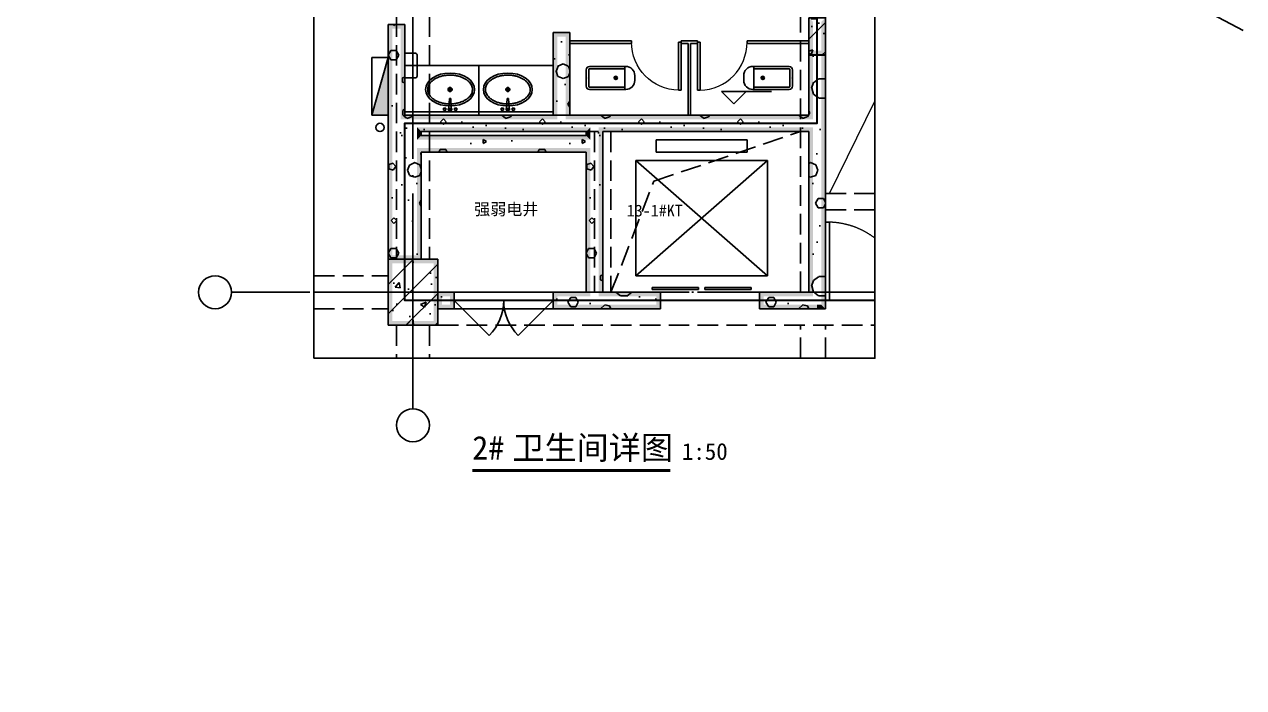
# Model space of a CAD drawing. Extents: x 175123 to 254035, y 15257 to 44959.
# Drawn here: x 231813 to 246594, y 26273 to 34320 of the extents above; entities that cross this region are included whole.
import ezdxf
from ezdxf.enums import TextEntityAlignment as Align
from ezdxf.xclip import XClip

# ---------------------------------------------------------------- set-up
doc = ezdxf.new("R2010")
doc.units = 0
doc.header["$LTSCALE"] = 1000
doc.header["$MEASUREMENT"] = 0
doc.header["$XCLIPFRAME"] = 2
for name, pattern in [('13#结构梁$0$DASH', [0.35, 0.25, -0.1]), ('13#结构梁$0$X-104 13#平面$0$DOTE', [2.42, 2, -0.2, 0.02, -0.2]), ('X-104 13#平面$0$DOTE', [2.42, 2, -0.2, 0.02, -0.2])]:
    doc.linetypes.add(name, pattern=pattern)
for name, color, linetype in [('01-标注_标高', 200, 'Continuous'), ('01-标注_轴线坐标', 132, 'Continuous'), ('02-TEXT_标注', 130, 'Continuous'), ('13#结构梁$0$s-beam', 4, '13#结构梁$0$DASH'), ('13#结构梁$0$X-104 13#平面$0$A_AXIS-轴线', 36, '13#结构梁$0$X-104 13#平面$0$DOTE'), ('AXIS_TEXT', 7, 'Continuous'), ('DIM_SYMB', 3, 'Continuous'), ('PUB_WALL', 9, 'Continuous'), ('X-104 13#平面$0$A-I_卫-洁具', 241, 'Continuous'), ('X-104 13#平面$0$A-I_卫-隔断', 214, 'Continuous'), ('X-104 13#平面$0$A-TECH_水', 3, 'Continuous'), ('X-104 13#平面$0$A_AXIS-轴线', 36, 'X-104 13#平面$0$DOTE'), ('X-104 13#平面$0$DOOR_FIRE', 220, 'Continuous'), ('X-104 13#平面$0$s-colu', 40, 'Continuous'), ('X-104 13#平面$1$05-填充_天正', 26, 'Continuous'), ('X-104 13#平面$1$A_STR-砌块墙', 121, 'Continuous'), ('X-104 13#平面$1$A_STR-砼柱', 51, 'Continuous'), ('图层1', 7, 'Continuous')]:
    doc.layers.add(name, color=color, linetype=linetype)
doc.layers.add('13#结构梁$0$板洞边线', color=253, linetype='Continuous', lineweight=18)
doc.layers.add('X-104 13#平面$0$000套内', color=226, linetype='Continuous', lineweight=30, plot=False)
doc.styles.add('COMPLEX', font='COMPLEX')
doc.styles.get("Standard").update_dxf_attribs({"font": 'STXIHEI.TTF'})
doc.styles.add('图签信息$0$华文细黑', font='STXIHEI.TTF', dxfattribs={"height": 10})
pattern_1 = [(0, (354, -366), (600, 1200), [0, -1200]), (0, (-348, -528), (600, 1200), [0, -1200]), (0, (42, -540), (600, 1200), [0, -1200]), (0, (468, -186), (600, 1200), [0, -1200]), (0, (-30, -600), (600, 1200), [0, -1200]), (0, (588, 570), (600, 1200), [0, -1200]), (0, (222, 474), (600, 1200), [0, -1200]), (0, (414, 324), (600, 1200), [0, -1200]), (0, (-564, 300), (600, 1200), [0, -1200]), (0, (24, 246), (600, 1200), [0, -1200]), (0, (-204, -60), (600, 1200), [0, -1200]), (0, (-192, -510), (600, 1200), [0, -1200]), (0, (258, -558), (600, 1200), [0, -1200]), (0, (588, -30), (600, 1200), [0, -1200]), (0, (-534, -216), (600, 1200), [0, -1200]), (0, (-432, -12), (600, 1200), [0, -1200]), (0, (36, -96), (600, 1200), [0, -1200]), (0, (-132, -270), (600, 1200), [0, -1200]), (0, (-228, 126), (600, 1200), [0, -1200]), (0, (-78, 576), (600, 1200), [0, -1200]), (0, (-486, -468), (600, 1200), [0, -1200]), (0, (174, 330), (600, 1200), [0, -1200]), (0, (-384, 348), (600, 1200), [0, -1200]), (0, (-480, 504), (600, 1200), [0, -1200]), (130.60129, (514.286, 194.286), (-2999.999967, 3600.000016), [52.683, -22074.222]), (18.43495, (428.57, 217.14), (3000, 1200), [54.21, -7535.256]), (90, (428.6, 165.7), (600, 1200), [51.429, -2348.571]), (161.56505, (480, 148.57), (-3000, 1199.9999), [54.21, -7535.256]), (53.1301, (480, 148.57), (600, 1200), [57.143, -5942.857]), (135, (525.7, -462.86), (-600, 1200), [48.487, -3345.625]), (45, (457.14, -462.86), (600, 1200), [48.487, -3345.625]), (135, (491.43, -497.14), (-600, 1200), [48.487, -3345.625]), (45, (491.43, -497.14), (600, 1200), [48.487, -3345.625]), (116.565, (-51.4, 342.9), (-0.0001, 2400), [63.888, -1277.753]), (180, (-80, 400), (-600, 1200), [68.571, -1131.428]), (63.435, (-177.1, 342.9), (5e-06, 2400), [63.888, -1277.753]), (116.565, (-148.6, 285.7), (-0.0001, 2400), [63.888, -1277.753]), (0, (-148.6, 285.7), (600, 1200), [68.571, -1131.428]), (63.435, (-80, 285.7), (5e-06, 2400), [63.888, -1277.753]), (107.10273, (400, -62.857), (-1799.999931, 6000.00001), [77.723, -32565.805]), (143.97263, (377.14, 11.43), (-11399.999855, 8399.99999), [77.723, -16244.04]), (180, (314.3, 57.1), (-600, 1200), [74.286, -1125.714]), (36.02737, (177.14, 11.43), (11399.999916, 8399.99991), [77.723, -16244.04]), (71.56505, (154.29, -57.14), (1800, 6000), [72.28, -7517.186]), (107.10273, (177.143, -131.43), (-1799.999931, 6000.00001), [77.723, -32565.805]), (143.97263, (240, -177.14), (-11399.999855, 8399.99999), [77.723, -16244.04]), (0, (240, -177.1), (600, 1200), [74.286, -1125.714]), (36.02737, (314.29, -177.14), (11399.999916, 8399.99991), [77.723, -16244.04]), (71.56505, (377.14, -131.43), (1800, 6000), [72.28, -7517.186]), (150.25512, (411.43, 497.14), (-1800, 1199.99999), [46.07, -9628.639]), (90, (371.4, 474.3), (600, 1200), [45.714, -2354.285]), (29.74488, (371.43, 474.29), (1800, 1200), [46.07, -9628.639]), (116.565, (131.4, -354.3), (-0.0001, 2400), [63.888, -1277.753]), (168.69007, (102.86, -297.14), (-5400, 1199.99997), [58.275, -12179.371]), (41.185925, (0, -325.714), (14999.99991, 13199.999885), [60.744, -25451.604]), (90, (0, -382.86), (600, 1200), [57.143, -2342.857]), (138.814074, (45.714, -422.857), (-14999.999733, 13200.000084), [60.744, -25451.604]), (16.699244, (45.714, -422.857), (19799.99985, 5999.999937), [59.659, -24997.075]), (60.945396, (102.86, -405.714), (600, 1199.99999), [58.832, -24650.679]), (109.983106, (-371.43, 148.57), (-3000.00001, 8399.999978), [66.884, -28024.395]), (155.556045, (-394.286, 211.43), (-7800.00003, 3599.999925), [69.046, -28930.263]), (24.443955, (-520, 211.43), (7800.000004, 3599.999983), [69.046, -28930.263]), (70.016893, (-542.857, 148.57), (3000.00001, 8399.99998), [66.884, -28024.395]), (109.983106, (-520, 85.714), (-3000.00001, 8399.999978), [66.884, -28024.395]), (160.01689, (-457.14, 62.86), (-3000, 1199.99995), [66.884, -13978.755]), (19.98311, (-457.14, 62.86), (2999.99998, 1200), [66.884, -13978.755]), (70.016893, (-394.286, 85.714), (3000.00001, 8399.99998), [66.884, -28024.395]), (122.00538, (74.29, 40), (-600.00008, 1199.99994), [53.908, -11266.868]), (18.43495, (-5.71, 68.57), (3000, 1200), [54.21, -7535.256]), (90, (-5.7, 17.14), (600, 1200), [51.429, -2348.571]), (161.56505, (45.71, 0), (-3000, 1199.9999), [54.21, -7535.256]), (54.46232, (45.714, 0), (4199.999994, 5999.99999), [49.156, -20596.423]), (116.565, (-274.3, -251.4), (-0.0001, 2400), [63.888, -1277.753]), (180, (-302.9, -194.3), (-600, 1200), [62.857, -1137.143]), (59.03624, (-400, -251.43), (600, 1199.99999), [66.64, -13927.644]), (120.96376, (-365.71, -308.57), (-600.00008, 1199.99994), [66.64, -13927.644]), (0, (-365.7, -308.6), (600, 1200), [62.857, -1137.143]), (63.435, (-302.9, -308.6), (5e-06, 2400), [63.888, -1277.753])]
pattern_2 = [(45, (0, 0), (-176.7767, 176.7767), []), (50, (0, 0), (717.26, -62.752), [75, -825]), (355, (0, 0), (-138.7513, 752.192), [60, -660]), (100.4514, (59.8, -5.2), (578.5094, 689.4395), [63.74, -701.142]), (46.1842, (0, 200), (1067.241, -165.519), [112.5, -1237.5]), (96.6356, (88.9, 186.2), (934.663, 974.118), [95.61, -1051.713]), (351.1842, (0, 200), (934.662, 974.119), [90, -990]), (21, (100, 150), (596.907, -402.619), [75, -825]), (326, (100, 150), (243.3153, 725.15), [60, -660]), (71.4514, (149.74, 116.45), (840.2226, 322.5305), [63.74, -701.142]), (37.5, (0, 0), (12.15986, 332.89385), [0, -652, 0, -670, 0, -662.5]), (7.5, (0, 0), (263.0695, 394.4117), [0, -382, 0, -637, 0, -252.5]), (327.5, (-223, 0), (533.8224, -22.5549), [0, -250, 0, -780, 0, -1035]), (317.5, (-323, 0), (583.1862, 100.105), [0, -325, 0, -518, 0, -735])]

# ---------------------------------------------------------------- blocks, each defined once
blk = doc.blocks.new('X-104 13#平面')
at = {"layer": 'PUB_WALL'}
for points in [[(48400, 74650), (48200, 74650), (48250, 74600), (48350, 74600)], [(48200, 74650), (48200, 73450), (48250, 73450), (48250, 74600)], [(48400, 73550), (48400, 74650), (48350, 74600), (48350, 73500)], [(50200, 74550), (50200, 73550), (50250, 73500), (50250, 74550)], [(50400, 74550), (50200, 74550), (50200, 74500), (50400, 74500)], [(50400, 74550), (50400, 73550), (50350, 73500), (50350, 74550)], [(53350, 74280), (53300, 74280), (53300, 73550), (53350, 73500)], [(53500, 74280), (53450, 74280), (53450, 73450), (53500, 73450)], [(48400, 73550), (50200, 73550), (50250, 73500), (48350, 73500)], [(50400, 73550), (50700, 73550), (50700, 73500), (50350, 73500)], [(50700, 73550), (53300, 73550), (53350, 73500), (50700, 73500)], [(48200, 73450), (48200, 73200), (48250, 73200), (48250, 73450)], [(48600, 73350), (50300, 73350), (50300, 73400), (48550, 73400)], [(48600, 73350), (48600, 73300), (48550, 73250), (48550, 73400)], [(50300, 73350), (50600, 73350), (50650, 73400), (50300, 73400)], [(50600, 73350), (50600, 73300), (50650, 73250), (50650, 73400)], [(50800, 73350), (50800, 73200), (50750, 73200), (50750, 73400)], [(50800, 73350), (53300, 73350), (53350, 73400), (50750, 73400)], [(53300, 73350), (53300, 71400), (53350, 71350), (53350, 73400)], [(53500, 73450), (53500, 71400), (53450, 71350), (53450, 73450)], [(48200, 73200), (48200, 71800), (48250, 71800), (48250, 73200)], [(48600, 73300), (50600, 73300), (50650, 73250), (48550, 73250)], [(50800, 73200), (50800, 71400), (50750, 71350), (50750, 73200)], [(48600, 73100), (50600, 73100), (50650, 73150), (48550, 73150)], [(48600, 73100), (48550, 73150), (48550, 71800), (48600, 71800)], [(50600, 73100), (50600, 71400), (50650, 71350), (50650, 73150)], [(48600, 71800), (48600, 71850), (48200, 71850), (48200, 71800)], [(49000, 71400), (48800, 71400), (48850, 71350), (48950, 71350)], [(48800, 71400), (48800, 71200), (48850, 71250), (48850, 71350)], [(49000, 71200), (49000, 71400), (48950, 71350), (48950, 71250)], [(50600, 71400), (50200, 71400), (50250, 71350), (50650, 71350)], [(50200, 71400), (50200, 71200), (50250, 71250), (50250, 71350)], [(50800, 71400), (51500, 71400), (51500, 71350), (50750, 71350)], [(51500, 71400), (51500, 71200), (51450, 71200), (51450, 71400)], [(52700, 71400), (53300, 71400), (53350, 71350), (52700, 71350)], [(52700, 71400), (52700, 71200), (52750, 71200), (52750, 71400)], [(53500, 71200), (53500, 71400), (53450, 71350), (53450, 71250)], [(48800, 71200), (49000, 71200), (48950, 71250), (48850, 71250)], [(50200, 71200), (50700, 71200), (50700, 71250), (50250, 71250)], [(50700, 71200), (51500, 71200), (51500, 71250), (50700, 71250)], [(52700, 71200), (53400, 71200), (53400, 71250), (52700, 71250)], [(53400, 71200), (53500, 71200), (53450, 71250), (53400, 71250)]]:
    blk.add_hatch(color=0, dxfattribs=at).paths.add_polyline_path(points)
at = {"layer": 'X-104 13#平面$1$05-填充_天正'}
h = blk.add_hatch(dxfattribs=at)
h.set_pattern_fill('加气混凝土', color=0, scale=100, style=0)
h.set_pattern_definition(pattern_1)
h.paths.add_polyline_path([(48350, 73500), (48400, 73550), (48400, 74650), (48200, 74650), (48200, 73450), (48400, 73450)])
h = blk.add_hatch(dxfattribs=at)
h.set_pattern_fill('钢筋混凝土', color=0, scale=100, style=0)
h.set_pattern_definition(pattern_2)
h.paths.add_polyline_path([(53300, 74280), (53500, 74280), (53500, 74730), (53300, 74730)])
h = blk.add_hatch(dxfattribs=at)
h.set_pattern_fill('加气混凝土', color=0, scale=100, style=0)
h.set_pattern_definition(pattern_1)
h.paths.add_polyline_path([(50400, 74550), (50200, 74550), (50200, 73550), (50250, 73500), (50300, 73483.3), (50350, 73500), (50400, 73550)])
h = blk.add_hatch(dxfattribs=at)
h.set_pattern_fill('加气混凝土', color=0, scale=100, style=0)
h.set_pattern_definition(pattern_1)
h.paths.add_polyline_path([(53500, 74280), (53300, 74280), (53300, 73550), (53350, 73500), (53366.7, 73450), (53500, 73450)])
h = blk.add_hatch(dxfattribs=at)
h.set_pattern_fill('加气混凝土', color=0, scale=100, style=0)
h.set_pattern_definition(pattern_1)
h.paths.add_polyline_path([(48400, 73450), (48550, 73400), (48600, 73350), (50300, 73350), (50300, 73483.3), (50250, 73500), (50200, 73550), (48400, 73550), (48350, 73500)])
h = blk.add_hatch(dxfattribs=at)
h.set_pattern_fill('加气混凝土', color=0, scale=100, style=0)
h.set_pattern_definition(pattern_1)
h.paths.add_polyline_path([(50300, 73483.3), (50300, 73350), (50600, 73350), (50650, 73400), (50700, 73416.7), (50700, 73550), (50400, 73550), (50350, 73500)])
h = blk.add_hatch(dxfattribs=at)
h.set_pattern_fill('加气混凝土', color=0, scale=100, style=0)
h.set_pattern_definition(pattern_1)
h.paths.add_polyline_path([(50700, 73416.7), (50750, 73400), (50800, 73350), (53300, 73350), (53350, 73400), (53366.7, 73450), (53350, 73500), (53300, 73550), (50700, 73550)])
h = blk.add_hatch(dxfattribs=at)
h.set_pattern_fill('加气混凝土', color=0, scale=100, style=0)
h.set_pattern_definition(pattern_1)
h.paths.add_polyline_path([(48400, 73450), (48200, 73450), (48200, 73200), (48466.7, 73200), (48550, 73250), (48600, 73300), (48600, 73350), (48550, 73400)])
h = blk.add_hatch(dxfattribs=at)
h.set_pattern_fill('加气混凝土', color=0, scale=100, style=0)
h.set_pattern_definition(pattern_1)
h.paths.add_polyline_path([(50700, 73416.7), (50650, 73400), (50600, 73350), (50600, 73300), (50650, 73250), (50666.7, 73200), (50800, 73200), (50800, 73350), (50750, 73400)])
h = blk.add_hatch(dxfattribs=at)
h.set_pattern_fill('加气混凝土', color=0, scale=100, style=0)
h.set_pattern_definition(pattern_1)
h.paths.add_polyline_path([(53366.7, 73450), (53350, 73400), (53300, 73350), (53300, 71400), (53350, 71350), (53400, 71333.3), (53450, 71350), (53500, 71400), (53500, 73450)])
h = blk.add_hatch(dxfattribs=at)
h.set_pattern_fill('加气混凝土', color=0, scale=100, style=0)
h.set_pattern_definition(pattern_1)
h.paths.add_polyline_path([(48466.7, 73200), (48200, 73200), (48200, 71800), (48600, 71800), (48600, 73100), (48550, 73150)])
h = blk.add_hatch(dxfattribs=at)
h.set_pattern_fill('加气混凝土', color=0, scale=100, style=0)
h.set_pattern_definition(pattern_1)
h.paths.add_polyline_path([(48466.7, 73200), (48550, 73150), (48600, 73100), (50600, 73100), (50650, 73150), (50666.7, 73200), (50650, 73250), (50600, 73300), (48600, 73300), (48550, 73250)])
h = blk.add_hatch(dxfattribs=at)
h.set_pattern_fill('加气混凝土', color=0, scale=100, style=0)
h.set_pattern_definition(pattern_1)
h.paths.add_polyline_path([(50666.7, 73200), (50650, 73150), (50600, 73100), (50600, 71400), (50650, 71350), (50700, 71333.3), (50750, 71350), (50800, 71400), (50800, 73200)])
h = blk.add_hatch(dxfattribs=at)
h.set_pattern_fill('钢筋混凝土', color=0, scale=100, style=0)
h.set_pattern_definition(pattern_2)
h.paths.add_polyline_path([(48200, 71000), (48800, 71000), (48800, 71800), (48200, 71800)])
h = blk.add_hatch(dxfattribs=at)
h.set_pattern_fill('加气混凝土', color=0, scale=100, style=0)
h.set_pattern_definition(pattern_1)
h.paths.add_polyline_path([(48800, 71200), (49000, 71200), (49000, 71400), (48800, 71400)])
h = blk.add_hatch(dxfattribs=at)
h.set_pattern_fill('加气混凝土', color=0, scale=100, style=0)
h.set_pattern_definition(pattern_1)
h.paths.add_polyline_path([(50650, 71350), (50600, 71400), (50200, 71400), (50200, 71200), (50700, 71200), (50700, 71333.3)])
h = blk.add_hatch(dxfattribs=at)
h.set_pattern_fill('加气混凝土', color=0, scale=100, style=0)
h.set_pattern_definition(pattern_1)
h.paths.add_polyline_path([(50700, 71333.3), (50700, 71200), (51500, 71200), (51500, 71400), (50800, 71400), (50750, 71350)])
h = blk.add_hatch(dxfattribs=at)
h.set_pattern_fill('加气混凝土', color=0, scale=100, style=0)
h.set_pattern_definition(pattern_1)
h.paths.add_polyline_path([(52700, 71400), (52700, 71200), (53400, 71200), (53400, 71333.3), (53350, 71350), (53300, 71400)])
h = blk.add_hatch(dxfattribs=at)
h.set_pattern_fill('加气混凝土', color=0, scale=100, style=0)
h.set_pattern_definition(pattern_1)
h.paths.add_polyline_path([(53400, 71333.3), (53400, 71200), (53500, 71200), (53500, 71400), (53450, 71350)])
at = {"layer": 'X-104 13#平面$1$A_STR-砼柱'}
for points in [[(53300, 74730), (53300, 74280), (53350, 74330), (53350, 74680)], [(53500, 74280), (53500, 74730), (53450, 74680), (53450, 74330)], [(53300, 74280), (53500, 74280), (53450, 74330), (53350, 74330)], [(48800, 71800), (48200, 71800), (48250, 71750), (48750, 71750)], [(48200, 71800), (48200, 71000), (48250, 71050), (48250, 71750)], [(48800, 71000), (48800, 71800), (48750, 71750), (48750, 71050)], [(48200, 71000), (48800, 71000), (48750, 71050), (48250, 71050)]]:
    blk.add_hatch(color=0, dxfattribs=at).paths.add_polyline_path(points)
at = {"color": 0}
for p, q in [((51720, 74435), (51720, 73850)), ((51750, 74435), (51720, 74435)), ((51750, 74435), (51750, 73850)), ((51950, 74435), (51950, 73850)), ((51950, 74435), (51980, 74435)), ((51980, 74435), (51980, 73850)), ((48000, 73550), (48000, 74250)), ((48200, 74250), (48000, 73550)), ((48000, 74250), (48200, 74250)), ((48200, 74250), (48200, 73550)), ((50600, 73900.2, 0), (50600, 74099.8, 0)), ((50630, 73900.2, 0), (50630, 74099.8, 0)), ((50640, 74139.8, 0), (51079.7, 74139.8, 0)), ((50640, 74109.8, 0), (51069.7, 74109.8, 0)), ((51069.7, 73860.2, 0), (51069.7, 74139.8, 0)), ((53060, 74139.8, 0), (52620.3, 74139.8, 0)), ((52630.3, 73860.2, 0), (52630.3, 74139.8, 0)), ((53060, 74109.8, 0), (52630.3, 74109.8, 0)), ((53070, 73900.2, 0), (53070, 74099.8, 0)), ((53100, 73900.2, 0), (53100, 74099.8, 0)), ((51189.7, 74029.8, 0), (51189.7, 73970.2, 0)), ((52510.3, 74029.8, 0), (52510.3, 73970.2, 0)), ((48917.7, 73860), (48945, 73860)), ((48950, 73865), (48950, 73893.8)), ((48950, 73826.7), (48950, 73855)), ((48955, 73860), (48982.8, 73860)), ((49617.7, 73860), (49645, 73860)), ((49650, 73865), (49650, 73893.8)), ((49650, 73826.7), (49650, 73855)), ((49655, 73860), (49682.8, 73860)), ((51069.7, 73890.2, 0), (50640, 73890.2, 0)), ((51079.7, 73860.2, 0), (50640, 73860.2, 0)), ((51720, 73850), (51750, 73850)), ((51980, 73850), (51950, 73850)), ((52620.3, 73860.2, 0), (53060, 73860.2, 0)), ((52630.3, 73890.2, 0), (53060, 73890.2, 0)), ((48898.6, 73632.8), (48868.6, 73632.8)), ((48868.6, 73632.8), (48868.6, 73610)), ((48868.6, 73610), (48898.6, 73610)), ((48898.6, 73610), (48898.6, 73632.8)), ((48928.6, 73628.3), (48971.4, 73628.3)), ((48928.6, 73610), (48928.6, 73628.3)), ((48971.4, 73610), (48928.6, 73610)), ((48942, 73749.5), (48935.6, 73628.3)), ((48935.6, 73628.3), (48964.4, 73628.3)), ((48942, 73749.5), (48958, 73749.5)), ((48958, 73749.5), (48964.4, 73628.3)), ((48971.4, 73628.3), (48971.4, 73610)), ((49001.4, 73632.8), (49031.4, 73632.8)), ((49001.4, 73610), (49001.4, 73632.8)), ((49031.4, 73610), (49001.4, 73610)), ((49031.4, 73632.8), (49031.4, 73610)), ((49598.6, 73632.8), (49568.6, 73632.8)), ((49568.6, 73632.8), (49568.6, 73610)), ((49568.6, 73610), (49598.6, 73610)), ((49598.6, 73610), (49598.6, 73632.8)), ((49628.6, 73628.3), (49671.4, 73628.3)), ((49628.6, 73610), (49628.6, 73628.3)), ((49671.4, 73610), (49628.6, 73610)), ((49642, 73749.5), (49635.6, 73628.3)), ((49635.6, 73628.3), (49664.4, 73628.3)), ((49642, 73749.5), (49658, 73749.5)), ((49658, 73749.5), (49664.4, 73628.3)), ((49671.4, 73628.3), (49671.4, 73610)), ((49701.4, 73632.8), (49731.4, 73632.8)), ((49701.4, 73610), (49701.4, 73632.8)), ((49731.4, 73610), (49701.4, 73610)), ((49731.4, 73632.8), (49731.4, 73610)), ((48200, 73550), (48000, 73550)), ((52550, 73250), (51450, 73250)), ((51450, 73250), (51450, 73100)), ((52550, 73100), (52550, 73250)), ((51450, 73100), (52550, 73100)), ((51200, 73000), (52800, 71600)), ((51200, 71600), (52800, 73000)), ((51200, 73000), (51200, 73000)), ((52800, 73000), (51200, 73000)), ((51200, 73000), (51200, 71600)), ((52800, 71600), (52800, 73000)), ((53548.8, 72250.6), (53500, 72250.6)), ((53500, 71300), (53500, 72250.6)), ((53548.8, 71300), (53548.8, 72250.6)), ((51200, 71600), (52800, 71600)), ((51960, 71457.6), (51400, 71457.6)), ((51400, 71457.6), (51400, 71434)), ((51960, 71434), (51400, 71434)), ((51960, 71457.6), (51960, 71434)), ((52040, 71457.6), (52040, 71434)), ((52600, 71457.6), (52040, 71457.6)), ((52600, 71434), (52040, 71434)), ((52600, 71457.6), (52600, 71434)), ((49000, 71300), (49424.3, 70875.7)), ((50200, 71300), (49775.7, 70875.7)), ((53500, 71300), (53548.8, 71300))]:
    blk.add_line(p, q, dxfattribs=at)
for centre, radius in [((50958.6, 74000, 0), 20), ((52741.4, 74000, 0), 20), ((48950, 73860), 25.2), ((49650, 73860), 25.2)]:
    blk.add_circle(centre, radius, dxfattribs=at)
for centre, radius, start, end in [((50640, 74099.8, 0), 40, 90, 180), ((50640, 74099.8, 0), 10, 90, 180), ((51079.7, 74029.8, 0), 110, 0, 90), ((52620.3, 74029.8, 0), 110, 90, 180), ((53060, 74099.8, 0), 40, 0, 90), ((53060, 74099.8, 0), 10, 0, 90), ((51079.7, 73970.2, 0), 110, 270, 0), ((52620.3, 73970.2, 0), 110, 180, 270), ((48949.9, 73860), 0.42, 90, 270), ((48949.9, 73860), 0.42, 270, 90), ((49649.9, 73860), 0.42, 90, 270), ((49649.9, 73860), 0.42, 270, 90), ((50640, 73900.2, 0), 40, 180, 270), ((50640, 73900.2, 0), 10, 180, 270), ((53060, 73900.2, 0), 10, 270, 0), ((53060, 73900.2, 0), 40, 270, 360)]:
    blk.add_arc(centre, radius, start, end, dxfattribs=at)
at = {"color": 0, "lineweight": 13, "extrusion": (0, 0, -1)}
blk.add_ellipse((51735, 74435), major_axis=(413.7, 413.7), ratio=1, start_param=2.3818383, end_param=3.9269908, dxfattribs=at)
at = {"color": 0, "lineweight": 13}
for centre, major_axis, start_param, end_param in [((51965, 74435), (-413.7, 413.7), 2.3818383, 3.9269908), ((53524.4, 71300), (-672.2, 672.2), 3.9269908, 5.4721433)]:
    blk.add_ellipse(centre, major_axis=major_axis, ratio=1, start_param=start_param, end_param=end_param, dxfattribs=at)
at = {"color": 0}
for centre in [(48950, 73860), (49650, 73860)]:
    blk.add_ellipse(centre, major_axis=(-296.8, 0), ratio=0.6737662, dxfattribs=at)
at = {"color": 0, "extrusion": (0, 0, -1)}
for centre, start_param, end_param in [((49000, 71300), 2.3561945, 3.1415927), ((50200, 71300), 4.712389, 5.4977871)]:
    blk.add_ellipse(centre, major_axis=(-424.3, 424.3), ratio=1, start_param=start_param, end_param=end_param, dxfattribs=at)
at = {"color": 0}
for points in [[(48678.2, 73860), (48678.2, 73851.6), (48679.1, 73843.3), (48683, 73826.6), (48685.9, 73818.2), (48693.7, 73801.7), (48698.6, 73793.6), (48710.3, 73777.7), (48717.2, 73769.9), (48732.9, 73755), (48741.7, 73747.9), (48761, 73734.5), (48771.5, 73728.3), (48793.9, 73716.9), (48805.8, 73711.7), (48830.9, 73702.7), (48844, 73698.8), (48871, 73692.4), (48884.9, 73689.9), (48913.1, 73686.4), (48927.5, 73685.4), (48956.2, 73684.8), (48970.7, 73685.3), (48999.2, 73687.7), (49013.3, 73689.6), (49040.9, 73695), (49054.3, 73698.3), (49080.2, 73706.4), (49092.6, 73711.1), (49116.1, 73721.6), (49127.1, 73727.5), (49147.7, 73740.2), (49157.1, 73747), (49174.2, 73761.4), (49181.8, 73768.9), (49195.1, 73784.5), (49200.8, 73792.5), (49210.1, 73808.9), (49213.7, 73817.2), (49219, 73833.8), (49220.7, 73842.2), (49222.2, 73858.9), (49221.9, 73867.3), (49219.5, 73884), (49217.4, 73892.4), (49211.1, 73909), (49206.9, 73917.2), (49196.7, 73933.4), (49190.5, 73941.3), (49176.3, 73956.7), (49168.2, 73964.1), (49150.2, 73978.1), (49140.4, 73984.7), (49119, 73996.9), (49107.6, 74002.4), (49083.5, 74012.4), (49070.8, 74016.8), (49044.4, 74024.2), (49030.8, 74027.2), (49002.9, 74031.8), (48988.7, 74033.4), (48960.1, 74035.1), (48945.6, 74035.2), (48916.9, 74033.9), (48902.6, 74032.5), (48874.6, 74028.3), (48860.9, 74025.4), (48834.3, 74018.4), (48821.5, 74014.2), (48797, 74004.5), (48785.4, 73999.1), (48763.7, 73987.2), (48753.6, 73980.7), (48735.2, 73966.9), (48726.8, 73959.6), (48712.1, 73944.4), (48705.7, 73936.5), (48694.9, 73920.4), (48690.5, 73912.2), (48683.7, 73895.6), (48681.2, 73887.3), (48678.7, 73872.6), (48678.2, 73866.3), (48678.2, 73860)], [(49378.2, 73860), (49378.2, 73851.6), (49379.1, 73843.3), (49383, 73826.6), (49385.9, 73818.2), (49393.7, 73801.7), (49398.6, 73793.6), (49410.3, 73777.7), (49417.2, 73769.9), (49432.9, 73755), (49441.7, 73747.9), (49461, 73734.5), (49471.5, 73728.3), (49493.9, 73716.9), (49505.8, 73711.7), (49530.9, 73702.7), (49544, 73698.8), (49571, 73692.4), (49584.9, 73689.9), (49613.1, 73686.4), (49627.5, 73685.4), (49656.2, 73684.8), (49670.7, 73685.3), (49699.2, 73687.7), (49713.3, 73689.6), (49740.9, 73695), (49754.3, 73698.3), (49780.2, 73706.4), (49792.6, 73711.1), (49816.1, 73721.6), (49827.1, 73727.5), (49847.7, 73740.2), (49857.1, 73747), (49874.2, 73761.4), (49881.8, 73768.9), (49895.1, 73784.5), (49900.8, 73792.5), (49910.1, 73808.9), (49913.7, 73817.2), (49919, 73833.8), (49920.7, 73842.2), (49922.2, 73858.9), (49921.9, 73867.3), (49919.5, 73884), (49917.4, 73892.4), (49911.1, 73909), (49906.9, 73917.2), (49896.7, 73933.4), (49890.5, 73941.3), (49876.3, 73956.7), (49868.2, 73964.1), (49850.2, 73978.1), (49840.4, 73984.7), (49819, 73996.9), (49807.6, 74002.4), (49783.5, 74012.4), (49770.8, 74016.8), (49744.4, 74024.2), (49730.8, 74027.2), (49702.9, 74031.8), (49688.7, 74033.4), (49660.1, 74035.1), (49645.6, 74035.2), (49616.9, 74033.9), (49602.6, 74032.5), (49574.6, 74028.3), (49560.9, 74025.4), (49534.3, 74018.4), (49521.5, 74014.2), (49497, 74004.5), (49485.4, 73999.1), (49463.7, 73987.2), (49453.6, 73980.7), (49435.2, 73966.9), (49426.8, 73959.6), (49412.1, 73944.4), (49405.7, 73936.5), (49394.9, 73920.4), (49390.5, 73912.2), (49383.7, 73895.6), (49381.2, 73887.3), (49378.7, 73872.6), (49378.2, 73866.3), (49378.2, 73860)]]:
    blk.add_open_spline(points, degree=3, knots=[0, 0, 0, 0, 0.1541728, 0.1541728, 0.3083456, 0.3083456, 0.4625184, 0.4625184, 0.6166912, 0.6166912, 0.770864, 0.770864, 0.9250369, 0.9250369, 1.0792097, 1.0792097, 1.2333825, 1.2333825, 1.3875553, 1.3875553, 1.5417281, 1.5417281, 1.6959009, 1.6959009, 1.8500737, 1.8500737, 2.0042465, 2.0042465, 2.1584193, 2.1584193, 2.3125921, 2.3125921, 2.466765, 2.466765, 2.6209378, 2.6209378, 2.7751106, 2.7751106, 2.9292834, 2.9292834, 3.0834562, 3.0834562, 3.237629, 3.237629, 3.3918018, 3.3918018, 3.5459746, 3.5459746, 3.7001474, 3.7001474, 3.8543202, 3.8543202, 4.0084931, 4.0084931, 4.1626659, 4.1626659, 4.3168387, 4.3168387, 4.4710115, 4.4710115, 4.6251843, 4.6251843, 4.7793571, 4.7793571, 4.9335299, 4.9335299, 5.0877027, 5.0877027, 5.2418755, 5.2418755, 5.3960483, 5.3960483, 5.5502212, 5.5502212, 5.704394, 5.704394, 5.8585668, 5.8585668, 6.0127396, 6.0127396, 6.1669124, 6.1669124, 6.2831853, 6.2831853, 6.2831853, 6.2831853], dxfattribs=at)
for p in [(50600, 74000), (50958.6, 74000, 0), (52741.4, 74000, 0), (53100, 74000)]:
    blk.add_point(p, dxfattribs=at)
blk.add_solid([(48200, 73550), (48000, 73550), (48200, 74250)], dxfattribs=at)
at = {"layer": '13#结构梁$0$s-beam', "color": 0}
for p, q in [((53200, 71400), (53200, 80913.9)), ((53500, 71400), (53500, 80863.9)), ((48300, 76499.9), (48300, 71800)), ((48700, 76499.9), (48700, 71800)), ((53200, 73550), (48700, 73550)), ((53200, 73350), (48700, 73350)), ((50700, 73350), (50700, 71400)), ((50900, 73350), (50900, 71400)), ((51420.1, 72747.4), (53200, 73350)), ((50900, 71400), (51420.1, 72747.4)), ((57500, 72599.9), (53500, 72599.9)), ((57500, 72399.9), (53500, 72399.9)), ((44150, 71600), (48200, 71600)), ((48800, 71400), (57300, 71400)), ((44150, 71200), (48200, 71200)), ((48300, 71000), (48300, 66900)), ((48700, 71000), (48700, 66900)), ((48800, 71000), (57300, 71000)), ((53200, 66900), (53200, 71000)), ((53500, 66900), (53500, 71000))]:
    blk.add_line(p, q, dxfattribs=at)
at = {"layer": '13#结构梁$0$X-104 13#平面$0$A_AXIS-轴线', "color": 0, "linetype": '13#结构梁$0$X-104 13#平面$0$DOTE'}
for p, q in [((48500, 54999), (48500, 89020.3)), ((60408.4, 71400), (-2925, 71400))]:
    blk.add_line(p, q, dxfattribs=at)
at = {"layer": '13#结构梁$0$板洞边线', "color": 0}
for p, q in [((57306.2, 72599.9), (53550.9, 80855.6)), ((53550.9, 72599.9), (57300.9, 80230.3))]:
    blk.add_line(p, q, dxfattribs=at)
at = {"layer": 'X-104 13#平面$0$000套内', "color": 0}
blk.add_lwpolyline([(4100, 77750), (4100, 68700), (-750, 68700), (-750, 59850), (21950, 59850), (21950, 61450), (58250, 61450), (58250, 71300), (48400, 71300), (48400, 73450), (53400, 73450), (53400, 80500), (58250, 80500), (58250, 81290.1), (53289, 85452.6), (37950, 76613.3), (37950, 72450), (12454.9, 72450), (4447.4, 77750)], close=True, dxfattribs=at)
at = {"layer": 'X-104 13#平面$0$A-I_卫-洁具', "color": 0, "ltscale": 0.1}
blk.add_line((49300, 74150), (49300, 73550), dxfattribs=at)
blk.add_lwpolyline([(48400, 74000), (48400, 74300), (48530, 74300, -0.4142136), (48550, 74280), (48550, 74020, -0.4142136), (48530, 74000)], format="xyb", close=True, dxfattribs=at)
for points in [[(48400, 73550), (50200, 73550), (50200, 74150), (48400, 74150)], [(48400, 73550), (50200, 73550), (50200, 73590), (48400, 73590)]]:
    blk.add_lwpolyline(points, close=True, dxfattribs=at)
at = {"layer": 'X-104 13#平面$0$A-I_卫-隔断', "color": 0}
for p, q in [((51150, 74450), (50400, 74450)), ((50400, 74450), (50400, 74420)), ((50400, 74420), (51150, 74420)), ((51150, 74420), (51150, 74450)), ((51850, 74450), (51750, 74450)), ((51750, 74450), (51750, 74420)), ((51750, 74420), (51835, 74420)), ((51835, 74420), (51835, 73550)), ((51950, 74450), (51850, 74450)), ((51865, 74420), (51950, 74420)), ((51865, 74420), (51865, 73550)), ((51950, 74420), (51950, 74450)), ((53300, 74450), (52550, 74450)), ((52550, 74450), (52550, 74420)), ((52550, 74420), (53300, 74420)), ((51865, 73550), (51835, 73550))]:
    blk.add_line(p, q, dxfattribs=at)
at = {"layer": 'X-104 13#平面$0$A-TECH_水', "color": 0}
blk.add_circle((48100, 73400), 50, dxfattribs=at)
at = {"layer": 'X-104 13#平面$0$A_AXIS-轴线', "color": 0, "linetype": 'X-104 13#平面$0$DOTE'}
for p, q in [((48500, 54999), (48500, 87020.3)), ((60408.4, 71400), (-2925, 71400))]:
    blk.add_line(p, q, dxfattribs=at)
at = {"layer": 'X-104 13#平面$0$DOOR_FIRE', "color": 0}
for p, q in [((49000, 71400), (50200, 71400)), ((49000, 71200), (50200, 71200))]:
    blk.add_line(p, q, dxfattribs=at)
at = {"layer": 'X-104 13#平面$0$s-colu', "color": 0}
blk.add_lwpolyline([(53300.2, 74278), (53300.2, 74728), (53500.2, 74728), (53500.2, 74278)], close=True, dxfattribs=at)
at = {"layer": 'X-104 13#平面$1$A_STR-砌块墙', "color": 0}
for p, q in [((48400, 74650), (48200, 74650)), ((48200, 74650), (48200, 73450)), ((48400, 73550), (48400, 74650)), ((50200, 74550), (50200, 73550)), ((50400, 74550), (50200, 74550)), ((50400, 74550), (50400, 73550)), ((53300, 74280), (53300, 73550)), ((53500, 74280), (53500, 73450)), ((48400, 73550), (50200, 73550)), ((50400, 73550), (50700, 73550)), ((50700, 73550), (53300, 73550)), ((48200, 73450), (48200, 73200)), ((48600, 73350), (50300, 73350)), ((48600, 73350), (48600, 73300)), ((50300, 73350), (50600, 73350)), ((50600, 73350), (50600, 73300)), ((50800, 73350), (50800, 73200)), ((50800, 73350), (53300, 73350)), ((53300, 73350), (53300, 71400)), ((53500, 73450), (53500, 71400)), ((48200, 73200), (48200, 71800)), ((48600, 73300), (50600, 73300)), ((50800, 73200), (50800, 71400)), ((48600, 73100), (50600, 73100)), ((48600, 73100), (48600, 71800)), ((50600, 73100), (50600, 71400)), ((49000, 71400), (48800, 71400)), ((49000, 71200), (49000, 71400)), ((50600, 71400), (50200, 71400)), ((50200, 71400), (50200, 71200)), ((50800, 71400), (51500, 71400)), ((51500, 71400), (51500, 71200)), ((52700, 71400), (53300, 71400)), ((52700, 71400), (52700, 71200)), ((53500, 71200), (53500, 71400)), ((48800, 71200), (49000, 71200)), ((50200, 71200), (50700, 71200)), ((50700, 71200), (51500, 71200)), ((52700, 71200), (53400, 71200)), ((53400, 71200), (53500, 71200))]:
    blk.add_line(p, q, dxfattribs=at)
at = {"layer": 'X-104 13#平面$1$A_STR-砼柱', "color": 0}
for p, q in [((53300, 74730), (53300, 74280)), ((53500, 74280), (53500, 74730)), ((53300, 74280), (53500, 74280)), ((48800, 71800), (48200, 71800)), ((48200, 71800), (48200, 71000)), ((48800, 71000), (48800, 71800)), ((48200, 71000), (48800, 71000))]:
    blk.add_line(p, q, dxfattribs=at)
at = {"color": 0, "style": '图签信息$0$华文细黑'}
for p in [(72170.3, 105564.8), (72170.3, 43164.8), (72170.3, -19235.2)]:
    blk.add_attdef('200X', text='', height=100, dxfattribs=at).set_placement(p, align=Align.BOTTOM_RIGHT)
at = {"layer": 'AXIS_TEXT', "color": 0, "style": 'COMPLEX', "width": 1.041667}
for p, p2 in [((-400, 156296.3), (0, 156296.3)), ((7800, 156296.3), (8200, 156296.3)), ((12300, 156296.3), (12700, 156296.3)), ((21300, 156296.3), (21700, 156296.3)), ((30300, 156296.3), (30700, 156296.3)), ((39300, 156296.3), (39700, 156296.3)), ((48300, 156296.3), (48700, 156296.3)), ((57300, 156296.3), (57700, 156296.3)), ((-7525, 142576), (-7125, 142576)), ((64743.5, 142576), (65143.5, 142576)), ((-7525, 139476), (-7125, 139476)), ((64743.5, 138976), (65143.5, 138976)), ((-7525, 133576), (-7125, 133576)), ((64743.5, 133576), (65143.5, 133576)), ((-7525, 124576), (-7125, 124576)), ((64743.5, 124576), (65143.5, 124576)), ((-400, 112775), (0, 112775)), ((7800, 112775), (8200, 112775)), ((12300, 112775), (12700, 112775)), ((21300, 112775), (21700, 112775)), ((30300, 112775), (30700, 112775)), ((39300, 112775), (39700, 112775)), ((48300, 112775), (48700, 112775)), ((57300, 112775), (57700, 112775)), ((-400, 89896.3), (0, 89896.3)), ((7800, 89896.3), (8200, 89896.3)), ((12300, 89896.3), (12700, 89896.3)), ((21300, 89896.3), (21700, 89896.3)), ((30300, 89896.3), (30700, 89896.3)), ((39300, 89896.3), (39700, 89896.3)), ((48300, 89896.3), (48700, 89896.3)), ((57300, 89896.3), (57700, 89896.3)), ((-7525, 80176), (-7125, 80176)), ((64743.5, 80176), (65143.5, 80176)), ((-7525, 77076), (-7125, 77076)), ((64743.5, 76576), (65143.5, 76576)), ((-7525, 71176), (-7125, 71176)), ((64743.5, 71176), (65143.5, 71176)), ((-7525, 62176), (-7125, 62176)), ((64743.5, 62176), (65143.5, 62176)), ((-400, 50375), (0, 50375)), ((7800, 50375), (8200, 50375)), ((12300, 50375), (12700, 50375)), ((21300, 50375), (21700, 50375)), ((30300, 50375), (30700, 50375)), ((39300, 50375), (39700, 50375)), ((48300, 50375), (48700, 50375)), ((57300, 50375), (57700, 50375)), ((-400, 27496.3), (0, 27496.3)), ((7800, 27496.3), (8200, 27496.3)), ((12300, 27496.3), (12700, 27496.3)), ((21300, 27496.3), (21700, 27496.3)), ((30300, 27496.3), (30700, 27496.3)), ((39300, 27496.3), (39700, 27496.3)), ((48300, 27496.3), (48700, 27496.3)), ((57300, 27496.3), (57700, 27496.3)), ((-7525, 17776), (-7125, 17776)), ((64743.5, 17776), (65143.5, 17776)), ((-7525, 14676), (-7125, 14676)), ((64743.5, 14176), (65143.5, 14176)), ((-7525, 8776), (-7125, 8776)), ((64743.5, 8776), (65143.5, 8776)), ((-7525, -224), (-7125, -224)), ((64743.5, -224), (65143.5, -224)), ((-400, -12025), (0, -12025)), ((7800, -12025), (8200, -12025)), ((12300, -12025), (12700, -12025)), ((21300, -12025), (21700, -12025)), ((30300, -12025), (30700, -12025)), ((39300, -12025), (39700, -12025)), ((48300, -12025), (48700, -12025)), ((57300, -12025), (57700, -12025))]:
    blk.add_attdef('A', text='', height=448, dxfattribs=at).set_placement(p, p2, align=Align.FIT)

msp = doc.modelspace()

# ---------------------------------------------------------------- linework, layer by layer
msp.add_line((246590, 34246), (245835, 34645))
at = {"layer": '01-标注_标高'}
for p, q in [((240415, 33357), (240265, 33507)), ((240265, 33507), (240872, 33507)), ((240415, 33357), (240565, 33507))]:
    msp.add_line(p, q, dxfattribs=at)
at = {"layer": '01-标注_轴线坐标'}
for p, q in [((235275, 31070), (234325, 31070)), ((235275, 31070), (234325, 31070)), ((235275, 31070), (234325, 31070)), ((236524, 30606), (236524, 29656)), ((236524, 30606), (236524, 29656)), ((236524, 30606), (236524, 29656))]:
    msp.add_line(p, q, dxfattribs=at)
for centre in [(234125, 31070), (236524, 29456)]:
    msp.add_circle(centre, 200, dxfattribs=at)
at = {"layer": 'DIM_SYMB', "const_width": 35}
msp.add_lwpolyline([(237243, 28908), (239645, 28908)], dxfattribs=at)

# ---------------------------------------------------------------- block references
at = {"layer": '图层1', "color": 251}
ref = msp.add_blockref('X-104 13#平面', (188024, -40330), dxfattribs=at)
XClip(ref).set_block_clipping_path([(47300.0000000066, 70599.9999999998), (54100.0000000072, 81199.9999999998)])

# ---------------------------------------------------------------- texts
at = {"layer": '02-TEXT_标注'}
for s, p in [('强弱电井', (237266, 32007)), ('13-1#KT', (239115, 31990))]:
    msp.add_text(s, height=142.7, dxfattribs=at).set_placement(p)
at = {"layer": 'DIM_SYMB', "color": 7}
for s, height, p in [('2#', 285.4, (237243, 29041)), ('卫生间详图', 285.4, (237729, 29041)), ('1:50', 203.9, (239785, 29037))]:
    msp.add_text(s, height=height, dxfattribs=at).set_placement(p)

doc.saveas('drawing.dxf')
